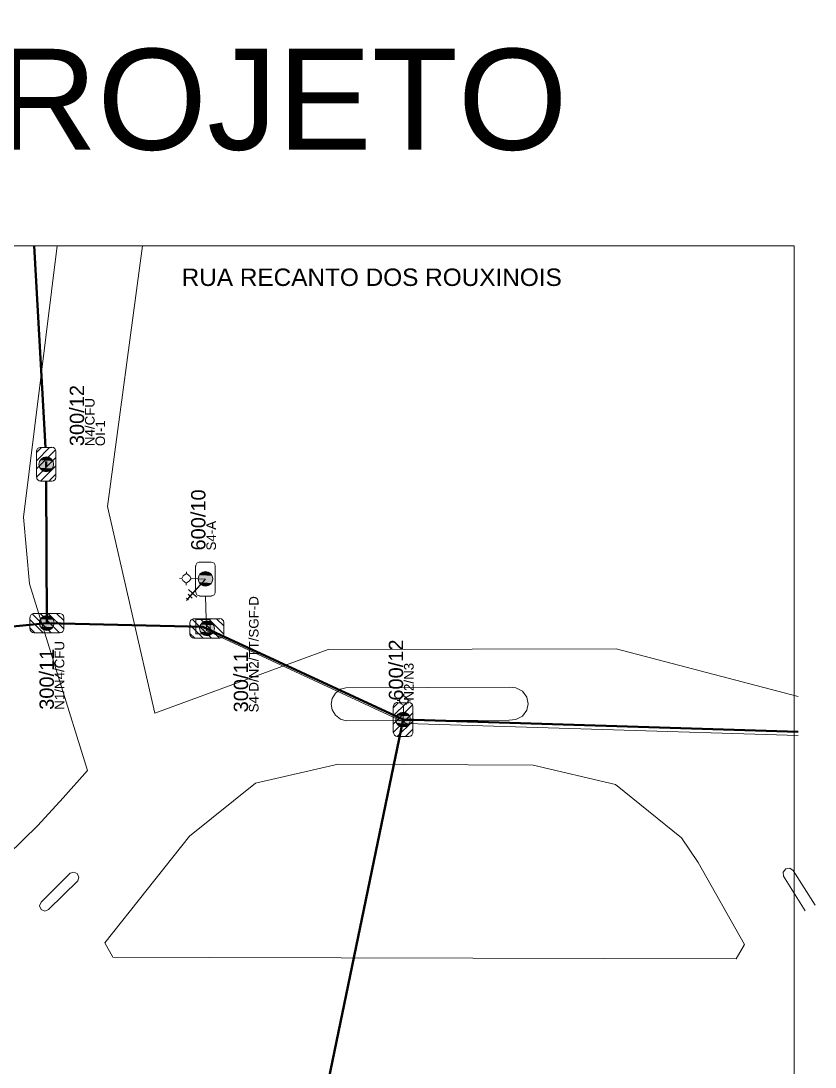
# Model space of a CAD drawing. Header units: inches. Extents: x 5 to 1823, y 18 to 726.
# Drawn here: x 568.1 to 651.4, y 237.5 to 347.2 of the extents above; entities that cross this region are included whole.
import ezdxf

# ---------------------------------------------------------------- set-up
doc = ezdxf.new("R2010")
doc.units = ezdxf.units.IN
doc.header["$MEASUREMENT"] = 0
for name, color, linetype in [('PDF2_0', 7, 'Continuous'), ('PDF2_01', 1, 'Continuous'), ('PDF2_ATERRAMENTO', 7, 'Continuous'), ('PDF2_ENIT-EL00002', 2, 'Continuous'), ('PDF2_PG', 7, 'Continuous'), ('PDF2_PL', 6, 'Continuous'), ('PDF2_Texto', 1, 'Continuous'), ('PDF2_TRECHO BT', 3, 'Continuous'), ('PDF2_TRECHO MT', 1, 'Continuous')]:
    doc.layers.add(name, color=color, linetype=linetype)
doc.layers.add('PDF2_ARRUAMENTO', color=7, linetype='Continuous', true_color=0xdcdcdc)
doc.styles.add('PDF Arial', font='arial.ttf')

msp = doc.modelspace()

# ---------------------------------------------------------------- linework, layer by layer
at = {"layer": 'PDF2_0', "lineweight": 5}
for points in [[(569.76, 301.09), (571.13, 302.48)], [(569.76, 301.97), (570.28, 302.48)], [(569.76, 300.24), (571.76, 302.24)], [(569.76, 302.06), (569.76, 299.36), (571.81, 301.43), (569.76, 299.36)], [(571.38, 302.48), (570.17, 302.48)], [(571.81, 299.36), (571.81, 302.08)], [(570.19, 298.94), (571.81, 300.55), (570.19, 298.94), (571.38, 298.94)], [(571.07, 298.94), (571.81, 299.68)], [(569.07, 284.66), (569.07, 283.47)], [(570.46, 283.04), (569.07, 284.43)], [(571.31, 283.04), (569.32, 285.04)], [(572.19, 285.08), (569.5, 285.08)], [(572.19, 283.04), (570.15, 285.08)], [(572.62, 283.47), (571, 285.08), (572.62, 283.47), (572.62, 284.66)], [(572.62, 284.34), (571.87, 285.08)], [(585.84, 284.09), (585.84, 282.9)], [(588.11, 282.48), (586.09, 284.48)], [(588.98, 284.52), (586.27, 284.52)], [(588.96, 282.48), (586.92, 284.52)], [(589.41, 282.9), (587.79, 284.52), (589.41, 282.9), (589.41, 284.12)], [(589.41, 283.78), (588.65, 284.52)], [(569.58, 283.04), (569.07, 283.56)], [(569.5, 283.04), (572.21, 283.04)], [(587.23, 282.48), (585.84, 283.87)], [(586.38, 282.48), (585.84, 282.99)], [(586.27, 282.48), (588.98, 282.48)], [(607.17, 274.35), (608.56, 275.72)], [(607.17, 275.2), (607.69, 275.72)], [(607.17, 273.47), (609.19, 275.5)], [(607.17, 275.32), (607.17, 272.6), (609.21, 274.66), (607.17, 272.6)], [(608.81, 275.72), (607.6, 275.72)], [(609.21, 272.6), (609.21, 275.32)], [(607.6, 272.17), (609.21, 273.79), (607.6, 272.17), (608.81, 272.17)], [(608.47, 272.17), (609.21, 272.94)]]:
    msp.add_lwpolyline(points, close=True, dxfattribs=at)
for points in [[(570.18, 302.48, 0.414194), (569.76, 302.07, -0.414194)], [(571.81, 302.09, 0.414194), (571.39, 302.5, -0.414194)], [(569.79, 299.37, 0.414195), (570.2, 298.96, -0.414195)], [(571.39, 298.96, 0.414194), (571.81, 299.37, -0.414194)], [(569.51, 285.08, 0.414214), (569.09, 284.67, -0.414214)], [(572.62, 284.67, 0.414194), (572.2, 285.08, -0.414194)], [(586.28, 284.52, 0.414214), (585.86, 284.11, -0.414214)], [(589.41, 284.13, 0.414194), (588.99, 284.54, -0.414194)], [(569.09, 283.48, 0.414195), (569.51, 283.06, -0.414195)], [(572.22, 283.06, 0.414214), (572.64, 283.48, -0.414214)], [(585.86, 282.92, 0.414195), (586.28, 282.5, -0.414195)], [(588.99, 282.5, 0.414214), (589.41, 282.92, -0.414214)], [(607.61, 275.74, 0.414214), (607.19, 275.33, -0.414214)], [(609.24, 275.33, 0.414194), (608.82, 275.74, -0.414194)], [(607.19, 272.61, 0.414195), (607.61, 272.19, -0.414195)], [(608.82, 272.19, 0.414214), (609.24, 272.61, -0.414214)]]:
    msp.add_lwpolyline(points, format="xyb", close=True, dxfattribs=at)
for points in [[(586.45, 287.33), (586.45, 290.04)], [(588.09, 286.9), (586.87, 286.9)]]:
    msp.add_lwpolyline(points, dxfattribs=at)
for points in [[(586.47, 290.05, -0.414214), (586.87, 290.47), (588.09, 290.47, -0.414194), (588.51, 290.06)], [(588.49, 290.04), (588.51, 287.33, -0.414214), (588.1, 286.92)]]:
    msp.add_lwpolyline(points, format="xyb", dxfattribs=at)
for centre in [(570.79, 300.72), (587.49, 288.71), (570.85, 284.08), (587.65, 283.52), (608.21, 273.96)]:
    msp.add_circle(centre, 0.775, dxfattribs=at)
msp.add_arc((586.88, 287.34), 0.415, 180.0503, 270.0465, dxfattribs=at)
at = {"layer": 'PDF2_0', "transparency": 33554559}
for points in [[(570.03, 300.87), (571.56, 300.78), (570.01, 300.78)], [(571.56, 300.78), (570.01, 300.78), (571.56, 300.71)], [(570.01, 300.78), (571.56, 300.71), (570.01, 300.71)], [(571.56, 300.71), (570.01, 300.71), (571.56, 300.64)], [(570.01, 300.71), (571.56, 300.64), (570.01, 300.64)], [(571.56, 300.64), (570.01, 300.64), (571.54, 300.57)], [(570.01, 300.64), (571.54, 300.57), (570.03, 300.57)], [(570.08, 301), (571.52, 300.93), (570.03, 300.93)], [(571.52, 300.93), (570.03, 300.93), (571.54, 300.87)], [(570.03, 300.93), (571.54, 300.87), (570.03, 300.87)], [(571.54, 300.87), (570.03, 300.87), (571.56, 300.78)], [(571.54, 300.57), (570.03, 300.57), (571.52, 300.48)], [(570.03, 300.57), (571.52, 300.48), (570.03, 300.48)], [(570.1, 301.07), (571.49, 301), (570.08, 301)], [(571.49, 301), (570.08, 301), (571.52, 300.93)], [(570.15, 301.14), (571.47, 301.07), (570.1, 301.07)], [(571.47, 301.07), (570.1, 301.07), (571.49, 301)], [(570.17, 301.18), (571.43, 301.14), (570.15, 301.14)], [(571.43, 301.14), (570.15, 301.14), (571.47, 301.07)], [(570.24, 301.25), (571.38, 301.18), (570.17, 301.18)], [(571.38, 301.18), (570.17, 301.18), (571.43, 301.14)], [(570.28, 301.29), (571.34, 301.25), (570.24, 301.25)], [(571.34, 301.25), (570.24, 301.25), (571.38, 301.18)], [(570.35, 301.34), (571.29, 301.29), (570.28, 301.29)], [(571.29, 301.29), (570.28, 301.29), (571.34, 301.25)], [(570.39, 301.38), (571.22, 301.34), (570.35, 301.34)], [(571.22, 301.34), (570.35, 301.34), (571.29, 301.29)], [(570.46, 301.4), (571.16, 301.38), (570.39, 301.38)], [(571.16, 301.38), (570.39, 301.38), (571.22, 301.34)], [(570.53, 301.45), (571.11, 301.4), (570.46, 301.4)], [(571.11, 301.4), (570.46, 301.4), (571.16, 301.38)], [(570.62, 301.47), (571.02, 301.45), (570.53, 301.45)], [(571.02, 301.45), (570.53, 301.45), (571.11, 301.4)], [(570.66, 301.47), (570.98, 301.47), (570.62, 301.47)], [(570.98, 301.47), (570.62, 301.47), (571.02, 301.45)], [(570.82, 301.49), (570.86, 301.47), (570.66, 301.47)], [(570.86, 301.47), (570.66, 301.47), (570.98, 301.47)], [(571.52, 300.48), (570.03, 300.48), (571.49, 300.42)], [(570.03, 300.48), (571.49, 300.42), (570.08, 300.42)], [(571.49, 300.42), (570.08, 300.42), (571.47, 300.35)], [(570.08, 300.42), (571.47, 300.35), (570.1, 300.35)], [(571.47, 300.35), (570.1, 300.35), (571.43, 300.28)], [(570.1, 300.35), (571.43, 300.28), (570.15, 300.28)], [(571.43, 300.28), (570.15, 300.28), (571.38, 300.24)], [(570.15, 300.28), (571.38, 300.24), (570.17, 300.24)], [(571.38, 300.24), (570.17, 300.24), (571.34, 300.17)], [(570.17, 300.24), (571.34, 300.17), (570.24, 300.17)], [(571.34, 300.17), (570.24, 300.17), (571.29, 300.13)], [(570.24, 300.17), (571.29, 300.13), (570.28, 300.13)], [(571.29, 300.13), (570.28, 300.13), (571.22, 300.08)], [(570.28, 300.13), (571.22, 300.08), (570.35, 300.08)], [(571.22, 300.08), (570.35, 300.08), (571.16, 300.04)], [(570.35, 300.08), (571.16, 300.04), (570.39, 300.04)], [(571.16, 300.04), (570.39, 300.04), (571.11, 300.01)], [(570.39, 300.04), (571.11, 300.01), (570.46, 300.01)], [(571.11, 300.01), (570.46, 300.01), (571.02, 299.97)], [(570.46, 300.01), (571.02, 299.97), (570.53, 299.97)], [(571.02, 299.97), (570.53, 299.97), (570.98, 299.97)], [(570.53, 299.97), (570.98, 299.97), (570.62, 299.97)], [(570.62, 299.97), (570.66, 299.95), (570.86, 299.95)], [(570.62, 299.97), (570.98, 299.97), (570.86, 299.95)], [(570.66, 299.95), (570.86, 299.95), (570.82, 299.95)], [(586.74, 288.9), (588.24, 288.83), (586.72, 288.83)], [(588.24, 288.83), (586.72, 288.83), (588.24, 288.76)], [(586.72, 288.83), (588.24, 288.76), (586.72, 288.76)], [(588.24, 288.76), (586.72, 288.76), (588.24, 288.7)], [(586.72, 288.76), (588.24, 288.7), (586.72, 288.7)], [(588.24, 288.7), (586.72, 288.7), (588.24, 288.61)], [(586.72, 288.7), (588.24, 288.61), (586.72, 288.61)], [(588.24, 288.61), (586.72, 288.61), (588.24, 288.54)], [(586.72, 288.61), (588.24, 288.54), (586.72, 288.54)], [(588.24, 288.54), (586.72, 288.54), (588.22, 288.47)], [(586.72, 288.54), (588.22, 288.47), (586.74, 288.47)], [(586.76, 288.97), (588.22, 288.9), (586.74, 288.9)], [(588.22, 288.9), (586.74, 288.9), (588.24, 288.83)], [(588.22, 288.47), (586.74, 288.47), (588.2, 288.41)], [(586.74, 288.47), (588.2, 288.41), (586.76, 288.41)], [(586.78, 289.03), (588.2, 288.97), (586.76, 288.97)], [(588.2, 288.97), (586.76, 288.97), (588.22, 288.9)], [(586.83, 289.1), (588.15, 289.03), (586.78, 289.03)], [(588.15, 289.03), (586.78, 289.03), (588.2, 288.97)], [(586.87, 289.17), (588.13, 289.1), (586.83, 289.1)], [(588.13, 289.1), (586.83, 289.1), (588.15, 289.03)], [(586.92, 289.21), (588.09, 289.17), (586.87, 289.17)], [(588.09, 289.17), (586.87, 289.17), (588.13, 289.1)], [(586.96, 289.28), (588.04, 289.21), (586.92, 289.21)], [(588.04, 289.21), (586.92, 289.21), (588.09, 289.17)], [(587.03, 289.33), (587.97, 289.28), (586.96, 289.28)], [(587.97, 289.28), (586.96, 289.28), (588.04, 289.21)], [(587.1, 289.35), (587.93, 289.33), (587.03, 289.33)], [(587.93, 289.33), (587.03, 289.33), (587.97, 289.28)], [(587.16, 289.39), (587.86, 289.35), (587.1, 289.35)], [(587.86, 289.35), (587.1, 289.35), (587.93, 289.33)], [(587.23, 289.42), (587.79, 289.39), (587.16, 289.39)], [(587.79, 289.39), (587.16, 289.39), (587.86, 289.35)], [(587.3, 289.44), (587.73, 289.42), (587.23, 289.42)], [(587.73, 289.42), (587.23, 289.42), (587.79, 289.39)], [(587.37, 289.46), (587.66, 289.44), (587.3, 289.44)], [(587.66, 289.44), (587.3, 289.44), (587.73, 289.42)], [(587.52, 289.46), (587.57, 289.46), (587.37, 289.46)], [(587.57, 289.46), (587.37, 289.46), (587.66, 289.44)], [(588.2, 288.41), (586.76, 288.41), (588.15, 288.34)], [(586.76, 288.41), (588.15, 288.34), (586.78, 288.34)], [(588.15, 288.34), (586.78, 288.34), (588.13, 288.27)], [(586.78, 288.34), (588.13, 288.27), (586.83, 288.27)], [(588.13, 288.27), (586.83, 288.27), (588.09, 288.2)], [(586.83, 288.27), (588.09, 288.2), (586.87, 288.2)], [(588.09, 288.2), (586.87, 288.2), (588.04, 288.16)], [(586.87, 288.2), (588.04, 288.16), (586.92, 288.16)], [(588.04, 288.16), (586.92, 288.16), (587.97, 288.09)], [(586.92, 288.16), (587.97, 288.09), (586.96, 288.09)], [(587.97, 288.09), (586.96, 288.09), (587.93, 288.05)], [(586.96, 288.09), (587.93, 288.05), (587.03, 288.05)], [(587.93, 288.05), (587.03, 288.05), (587.86, 288.02)], [(587.03, 288.05), (587.86, 288.02), (587.1, 288.02)], [(587.86, 288.02), (587.1, 288.02), (587.79, 287.98)], [(587.1, 288.02), (587.79, 287.98), (587.16, 287.98)], [(587.79, 287.98), (587.16, 287.98), (587.73, 287.96)], [(587.16, 287.98), (587.73, 287.96), (587.23, 287.96)], [(587.73, 287.96), (587.23, 287.96), (587.66, 287.93)], [(587.23, 287.96), (587.66, 287.93), (587.3, 287.93)], [(587.3, 287.93), (587.37, 287.91), (587.57, 287.91)], [(587.3, 287.93), (587.66, 287.93), (587.57, 287.91)], [(587.37, 287.91), (587.57, 287.91), (587.52, 287.91)], [(570.1, 284.27), (571.61, 284.21), (570.08, 284.21)], [(571.61, 284.21), (570.08, 284.21), (571.61, 284.14)], [(570.08, 284.21), (571.61, 284.14), (570.08, 284.14)], [(571.61, 284.14), (570.08, 284.14), (571.63, 284.07)], [(570.08, 284.14), (571.63, 284.07), (570.08, 284.07)], [(571.63, 284.07), (570.08, 284.07), (571.61, 283.98)], [(570.08, 284.07), (571.61, 283.98), (570.08, 283.98)], [(570.12, 284.34), (571.58, 284.27), (570.1, 284.27)], [(571.58, 284.27), (570.1, 284.27), (571.61, 284.21)], [(570.15, 284.41), (571.56, 284.34), (570.12, 284.34)], [(571.56, 284.34), (570.12, 284.34), (571.58, 284.27)], [(570.19, 284.48), (571.54, 284.41), (570.15, 284.41)], [(571.54, 284.41), (570.15, 284.41), (571.56, 284.34)], [(570.24, 284.54), (571.49, 284.48), (570.19, 284.48)], [(571.49, 284.48), (570.19, 284.48), (571.54, 284.41)], [(570.28, 284.59), (571.45, 284.54), (570.24, 284.54)], [(571.45, 284.54), (570.24, 284.54), (571.49, 284.48)], [(570.33, 284.66), (571.4, 284.59), (570.28, 284.59)], [(571.4, 284.59), (570.28, 284.59), (571.45, 284.54)], [(570.39, 284.7), (571.34, 284.66), (570.33, 284.66)], [(571.34, 284.66), (570.33, 284.66), (571.4, 284.59)], [(570.46, 284.72), (571.29, 284.7), (570.39, 284.7)], [(571.29, 284.7), (570.39, 284.7), (571.34, 284.66)], [(570.53, 284.77), (571.22, 284.72), (570.46, 284.72)], [(571.22, 284.72), (570.46, 284.72), (571.29, 284.7)], [(570.6, 284.79), (571.16, 284.77), (570.53, 284.77)], [(571.16, 284.77), (570.53, 284.77), (571.22, 284.72)], [(570.68, 284.81), (571.09, 284.79), (570.6, 284.79)], [(571.09, 284.79), (570.6, 284.79), (571.16, 284.77)], [(570.73, 284.84), (571.02, 284.81), (570.68, 284.81)], [(571.02, 284.81), (570.68, 284.81), (571.09, 284.79)], [(570.89, 284.84), (570.93, 284.84), (570.73, 284.84)], [(570.93, 284.84), (570.73, 284.84), (571.02, 284.81)], [(587.12, 284.09), (588.2, 284.03), (587.07, 284.03)], [(587.19, 284.14), (588.13, 284.09), (587.12, 284.09)], [(588.13, 284.09), (587.12, 284.09), (588.2, 284.03)], [(587.23, 284.18), (588.09, 284.14), (587.19, 284.14)], [(588.09, 284.14), (587.19, 284.14), (588.13, 284.09)], [(587.32, 284.21), (588.02, 284.18), (587.23, 284.18)], [(588.02, 284.18), (587.23, 284.18), (588.09, 284.14)], [(587.37, 284.23), (587.95, 284.21), (587.32, 284.21)], [(587.95, 284.21), (587.32, 284.21), (588.02, 284.18)], [(587.46, 284.25), (587.86, 284.23), (587.37, 284.23)], [(587.86, 284.23), (587.37, 284.23), (587.95, 284.21)], [(587.52, 284.27), (587.82, 284.25), (587.46, 284.25)], [(587.82, 284.25), (587.46, 284.25), (587.86, 284.23)], [(587.66, 284.27), (587.7, 284.27), (587.52, 284.27)], [(587.7, 284.27), (587.52, 284.27), (587.82, 284.25)], [(571.61, 283.98), (570.08, 283.98), (571.61, 283.91)], [(570.08, 283.98), (571.61, 283.91), (570.08, 283.91)], [(571.61, 283.91), (570.08, 283.91), (571.58, 283.85)], [(570.08, 283.91), (571.58, 283.85), (570.1, 283.85)], [(571.58, 283.85), (570.1, 283.85), (571.56, 283.78)], [(570.1, 283.85), (571.56, 283.78), (570.12, 283.78)], [(571.56, 283.78), (570.12, 283.78), (571.54, 283.71)], [(570.12, 283.78), (571.54, 283.71), (570.15, 283.71)], [(571.54, 283.71), (570.15, 283.71), (571.49, 283.65)], [(570.15, 283.71), (571.49, 283.65), (570.19, 283.65)], [(571.49, 283.65), (570.19, 283.65), (571.45, 283.58)], [(570.19, 283.65), (571.45, 283.58), (570.24, 283.58)], [(571.45, 283.58), (570.24, 283.58), (571.4, 283.53)], [(570.24, 283.58), (571.4, 283.53), (570.28, 283.53)], [(571.4, 283.53), (570.28, 283.53), (571.34, 283.47)], [(570.28, 283.53), (571.34, 283.47), (570.33, 283.47)], [(571.34, 283.47), (570.33, 283.47), (571.29, 283.42)], [(570.33, 283.47), (571.29, 283.42), (570.39, 283.42)], [(571.29, 283.42), (570.39, 283.42), (571.22, 283.4)], [(570.39, 283.42), (571.22, 283.4), (570.46, 283.4)], [(571.22, 283.4), (570.46, 283.4), (571.16, 283.35)], [(570.46, 283.4), (571.16, 283.35), (570.53, 283.35)], [(571.16, 283.35), (570.53, 283.35), (571.09, 283.33)], [(570.53, 283.35), (571.09, 283.33), (570.6, 283.33)], [(571.09, 283.33), (570.6, 283.33), (571.02, 283.31)], [(570.6, 283.33), (571.02, 283.31), (570.68, 283.31)], [(570.68, 283.31), (570.73, 283.29), (570.93, 283.29)], [(570.68, 283.31), (571.02, 283.31), (570.93, 283.29)], [(570.73, 283.29), (570.93, 283.29), (570.89, 283.29)], [(586.87, 283.65), (588.4, 283.58), (586.85, 283.58)], [(588.4, 283.58), (586.85, 283.58), (588.4, 283.51)], [(586.85, 283.58), (588.4, 283.51), (586.85, 283.51)], [(588.4, 283.51), (586.85, 283.51), (588.4, 283.42)], [(586.85, 283.51), (588.4, 283.42), (586.85, 283.42)], [(588.4, 283.42), (586.85, 283.42), (588.4, 283.35)], [(586.85, 283.42), (588.4, 283.35), (586.87, 283.35)], [(586.92, 283.78), (588.38, 283.71), (586.87, 283.71)], [(588.38, 283.71), (586.87, 283.71), (588.4, 283.65)], [(586.87, 283.71), (588.4, 283.65), (586.87, 283.65)], [(588.4, 283.65), (586.87, 283.65), (588.4, 283.58)], [(588.4, 283.35), (586.87, 283.35), (588.38, 283.29)], [(586.87, 283.35), (588.38, 283.29), (586.87, 283.29)], [(588.38, 283.29), (586.87, 283.29), (588.35, 283.22)], [(586.87, 283.29), (588.35, 283.22), (586.92, 283.22)], [(586.94, 283.85), (588.35, 283.78), (586.92, 283.78)], [(588.35, 283.78), (586.92, 283.78), (588.38, 283.71)], [(588.35, 283.22), (586.92, 283.22), (588.31, 283.15)], [(586.92, 283.22), (588.31, 283.15), (586.94, 283.15)], [(586.99, 283.91), (588.31, 283.85), (586.94, 283.85)], [(588.31, 283.85), (586.94, 283.85), (588.35, 283.78)], [(588.31, 283.15), (586.94, 283.15), (588.29, 283.08)], [(586.94, 283.15), (588.29, 283.08), (586.99, 283.08)], [(587.01, 283.98), (588.29, 283.91), (586.99, 283.91)], [(588.29, 283.91), (586.99, 283.91), (588.31, 283.85)], [(588.29, 283.08), (586.99, 283.08), (588.24, 283.02)], [(586.99, 283.08), (588.24, 283.02), (587.01, 283.02)], [(587.07, 284.03), (588.24, 283.98), (587.01, 283.98)], [(588.24, 283.98), (587.01, 283.98), (588.29, 283.91)], [(588.24, 283.02), (587.01, 283.02), (588.2, 282.97)], [(587.01, 283.02), (588.2, 282.97), (587.07, 282.97)], [(588.2, 284.03), (587.07, 284.03), (588.24, 283.98)], [(588.2, 282.97), (587.07, 282.97), (588.13, 282.93)], [(587.07, 282.97), (588.13, 282.93), (587.12, 282.93)], [(588.13, 282.93), (587.12, 282.93), (588.09, 282.86)], [(587.12, 282.93), (588.09, 282.86), (587.19, 282.86)], [(588.09, 282.86), (587.19, 282.86), (588.02, 282.84)], [(587.19, 282.86), (588.02, 282.84), (587.23, 282.84)], [(588.02, 282.84), (587.23, 282.84), (587.95, 282.79)], [(587.23, 282.84), (587.95, 282.79), (587.32, 282.79)], [(587.95, 282.79), (587.32, 282.79), (587.86, 282.77)], [(587.32, 282.79), (587.86, 282.77), (587.37, 282.77)], [(587.86, 282.77), (587.37, 282.77), (587.82, 282.75)], [(587.37, 282.77), (587.82, 282.75), (587.46, 282.75)], [(587.46, 282.75), (587.52, 282.72), (587.7, 282.72)], [(587.46, 282.75), (587.82, 282.75), (587.7, 282.72)], [(587.52, 282.72), (587.7, 282.72), (587.66, 282.72)], [(607.48, 274.24), (608.94, 274.17), (607.46, 274.17)], [(607.51, 274.31), (608.92, 274.24), (607.48, 274.24)], [(608.92, 274.24), (607.48, 274.24), (608.94, 274.17)], [(607.55, 274.37), (608.88, 274.31), (607.51, 274.31)], [(608.88, 274.31), (607.51, 274.31), (608.92, 274.24)], [(607.6, 274.44), (608.85, 274.37), (607.55, 274.37)], [(608.85, 274.37), (607.55, 274.37), (608.88, 274.31)], [(607.64, 274.48), (608.81, 274.44), (607.6, 274.44)], [(608.81, 274.44), (607.6, 274.44), (608.85, 274.37)], [(607.69, 274.53), (608.76, 274.48), (607.64, 274.48)], [(608.76, 274.48), (607.64, 274.48), (608.81, 274.44)], [(607.75, 274.57), (608.7, 274.53), (607.69, 274.53)], [(608.7, 274.53), (607.69, 274.53), (608.76, 274.48)], [(607.82, 274.62), (608.65, 274.57), (607.75, 274.57)], [(608.65, 274.57), (607.75, 274.57), (608.7, 274.53)], [(607.89, 274.66), (608.58, 274.62), (607.82, 274.62)], [(608.58, 274.62), (607.82, 274.62), (608.65, 274.57)], [(607.93, 274.69), (608.52, 274.66), (607.89, 274.66)], [(608.52, 274.66), (607.89, 274.66), (608.58, 274.62)], [(608.02, 274.71), (608.45, 274.69), (607.93, 274.69)], [(608.45, 274.69), (607.93, 274.69), (608.52, 274.66)], [(608.09, 274.71), (608.38, 274.71), (608.02, 274.71)], [(608.38, 274.71), (608.02, 274.71), (608.45, 274.69)], [(608.22, 274.73), (608.29, 274.71), (608.09, 274.71)], [(608.29, 274.71), (608.09, 274.71), (608.38, 274.71)], [(607.44, 274.1), (608.97, 274.04), (607.42, 274.04)], [(608.97, 274.04), (607.42, 274.04), (608.97, 273.95)], [(607.42, 274.04), (608.97, 273.95), (607.42, 273.95)], [(608.97, 273.95), (607.42, 273.95), (608.97, 273.88)], [(607.42, 273.95), (608.97, 273.88), (607.42, 273.88)], [(608.97, 273.88), (607.42, 273.88), (608.97, 273.81)], [(607.42, 273.88), (608.97, 273.81), (607.44, 273.81)], [(607.46, 274.17), (608.97, 274.1), (607.44, 274.1)], [(608.97, 274.1), (607.44, 274.1), (608.97, 274.04)], [(608.97, 273.81), (607.44, 273.81), (608.94, 273.72)], [(607.44, 273.81), (608.94, 273.72), (607.46, 273.72)], [(608.94, 274.17), (607.46, 274.17), (608.97, 274.1)], [(608.94, 273.72), (607.46, 273.72), (608.92, 273.65)], [(607.46, 273.72), (608.92, 273.65), (607.48, 273.65)], [(608.92, 273.65), (607.48, 273.65), (608.88, 273.59)], [(607.48, 273.65), (608.88, 273.59), (607.51, 273.59)], [(608.88, 273.59), (607.51, 273.59), (608.85, 273.54)], [(607.51, 273.59), (608.85, 273.54), (607.55, 273.54)], [(608.85, 273.54), (607.55, 273.54), (608.81, 273.47)], [(607.55, 273.54), (608.81, 273.47), (607.6, 273.47)], [(608.81, 273.47), (607.6, 273.47), (608.76, 273.41)], [(607.6, 273.47), (608.76, 273.41), (607.64, 273.41)], [(608.76, 273.41), (607.64, 273.41), (608.7, 273.36)], [(607.64, 273.41), (608.7, 273.36), (607.69, 273.36)], [(608.7, 273.36), (607.69, 273.36), (608.65, 273.32)], [(607.69, 273.36), (608.65, 273.32), (607.75, 273.32)], [(608.65, 273.32), (607.75, 273.32), (608.58, 273.27)], [(607.75, 273.32), (608.58, 273.27), (607.82, 273.27)], [(608.58, 273.27), (607.82, 273.27), (608.52, 273.25)], [(607.82, 273.27), (608.52, 273.25), (607.89, 273.25)], [(608.52, 273.25), (607.89, 273.25), (608.45, 273.23)], [(607.89, 273.25), (608.45, 273.23), (607.93, 273.23)], [(608.45, 273.23), (607.93, 273.23), (608.38, 273.21)], [(607.93, 273.23), (608.38, 273.21), (608.02, 273.21)], [(608.02, 273.21), (608.09, 273.18), (608.29, 273.18)], [(608.02, 273.21), (608.38, 273.21), (608.29, 273.18)], [(608.09, 273.18), (608.29, 273.18), (608.22, 273.18)]]:
    msp.add_solid(points, dxfattribs=at)
at = {"layer": 'PDF2_01', "lineweight": 5}
msp.add_lwpolyline([(420.95, 323.61), (649.22, 323.61), (649.22, 170.04), (420.95, 170.04)], close=True, dxfattribs=at)
at = {"layer": 'PDF2_ARRUAMENTO', "lineweight": 5}
for points in [[(571.92, 323.61), (568.42, 295.19), (569.05, 288.2), (575.11, 268.62), (572.55, 265.75), (569.9, 262.85), (566.8, 259.82), (561.5, 255.69), (559.44, 254.66), (555.22, 253), (550.75, 252.03), (548.73, 251.16), (545.16, 249.14), (420.95, 249.43)], [(649.63, 276.37), (630.56, 281.38), (600.34, 281.31), (582.16, 274.64), (577.22, 296.31), (580.9, 323.61)], [(651.4, 254.48), (649.11, 258.12), (648.75, 258.39), (648.32, 258.32), (648.05, 257.96), (648.1, 257.53), (650.37, 253.92)]]:
    msp.add_lwpolyline(points, dxfattribs=at)
for points in [[(620.03, 277.29), (619.34, 277.34), (602.21, 277.29), (601.65, 277.13), (601.11, 276.73), (600.77, 276.17), (600.66, 275.56), (600.77, 274.96), (601.11, 274.4), (601.65, 274.01), (602.23, 273.83), (619.34, 273.88), (620.03, 273.95), (620.71, 274.31), (621.18, 274.93), (621.31, 275.61), (621.18, 276.3), (620.71, 276.93)], [(576.93, 250.55), (577.78, 249.05), (587.91, 249.02), (643.12, 248.87), (643.99, 250.37), (639.14, 258.97), (637.41, 261.57), (630.47, 267.14), (621.83, 269.16), (601.4, 269.28), (592.73, 267.28), (585.8, 261.73)], [(570.08, 254.44), (570.26, 254.03), (570.64, 253.87), (571.04, 254.03), (574.1, 257.06), (574.21, 257.44), (574.03, 257.8), (573.67, 257.96), (573.29, 257.85), (570.26, 254.82)]]:
    msp.add_lwpolyline(points, close=True, dxfattribs=at)
at = {"layer": 'PDF2_ATERRAMENTO', "lineweight": 5}
msp.add_lwpolyline([(587.48, 288.67), (586.13, 287.19), (586.58, 286.79), (585.71, 287.6), (586.13, 287.19), (585.86, 286.9), (586.09, 286.7), (585.66, 287.1), (585.86, 286.9), (585.62, 286.61), (585.71, 286.5), (585.5, 286.7), (585.62, 286.61), (585.48, 286.45)], close=True, dxfattribs=at)
at = {"layer": 'PDF2_PG', "lineweight": 5}
msp.add_lwpolyline([(587.97, 282.95), (586.47, 282.95), (586.47, 284.45), (587.97, 284.45)], close=True, dxfattribs=at)
at = {"layer": 'PDF2_PL', "lineweight": 5}
for points in [[(587.48, 288.67), (585.97, 288.74), (585.84, 288.99), (585.5, 289.26), (585.5, 289.46), (585.5, 289.26), (585.14, 289.01), (584.99, 288.76), (584.78, 288.79), (584.99, 288.76), (585.12, 288.52), (585.46, 288.25), (585.46, 288.05), (585.46, 288.25), (585.82, 288.49), (585.97, 288.74)], [(608.2, 273.95), (608.25, 275.45), (608.52, 275.58), (608.76, 275.92), (608.97, 275.92), (608.76, 275.92), (608.54, 276.28), (608.29, 276.44), (608.29, 276.64), (608.29, 276.44), (608.02, 276.3), (607.78, 275.97), (607.57, 275.97), (607.78, 275.97), (608, 275.61), (608.25, 275.45)]]:
    msp.add_lwpolyline(points, close=True, dxfattribs=at)
at = {"layer": 'PDF2_TRECHO BT', "lineweight": 5}
msp.add_lwpolyline([(587.48, 286.9), (587.61, 283.29), (608.61, 273.54), (649.63, 272.28)], dxfattribs=at)
at = {"layer": 'PDF2_TRECHO MT', "lineweight": 40}
for points in [[(570.71, 302.48), (569.52, 323.61)], [(570.77, 300.42), (570.77, 301)], [(570.77, 298.94), (570.84, 284.07), (565.43, 283.53), (525.65, 291.35)], [(431.42, 213.06), (573, 212.43), (595.45, 212.34), (608.2, 273.95), (587.21, 283.69), (570.84, 284.07)], [(608.2, 273.95), (649.63, 272.67)]]:
    msp.add_lwpolyline(points, dxfattribs=at)

# ---------------------------------------------------------------- texts
at = {"layer": 'PDF2_ENIT-EL00002', "insert": (584.99, 319.39), "char_height": 1.8275, "attachment_point": 7, "style": 'PDF Arial'}
msp.add_mtext('RUA RECANTO DOS ROUXINOIS', dxfattribs=at)
at = {"layer": 'PDF2_Texto', "insert": (421.62, 330.43), "char_height": 10.5894, "attachment_point": 7, "style": 'PDF Arial'}
msp.add_mtext('LOCALIZAÇÃO DO PROJETO', dxfattribs=at)
at = {"layer": 'PDF2_Texto', "color": 7, "attachment_point": 7, "rotation": 90, "style": 'PDF Arial'}
for s, insert, char_height in [('300/12', (574.78, 302.62), 1.5), ('N4/CFU', (575.87, 302.62), 1), ('OI-1', (576.97, 302.62), 1), ('600/10', (587.5, 291.68), 1.5), ('S4-A', (588.6, 291.68), 1), ('S4-D/N2/TT/SGF-D', (593.06, 274.71), 1), ('N1/N4/CFU', (572.7, 274.98), 1), ('600/12', (608.23, 275.94), 1.5), ('300/11', (571.61, 274.98), 1.5), ('300/11', (591.97, 274.71), 1.5), ('N2/N3', (609.32, 275.94), 1)]:
    msp.add_mtext(s, dxfattribs=dict(at, insert=insert, char_height=char_height))

doc.saveas('drawing.dxf')
